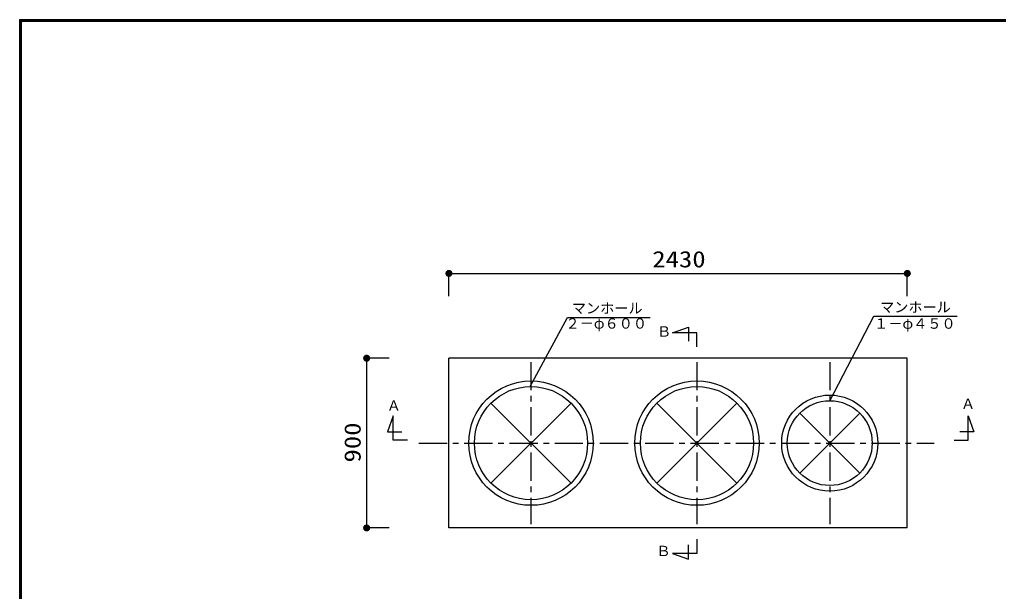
# Model space of a CAD drawing. Units: millimetres, scale not verified. Extents: x -8093 to 8093, y -5792 to 5792.
# Drawn here: x -8093 to -2904, y 2759 to 5792 of the extents above; entities that cross this region are included whole.
import ezdxf
from ezdxf.enums import TextEntityAlignment as Align

# ---------------------------------------------------------------- set-up
doc = ezdxf.new("R2010")
doc.units = ezdxf.units.MM
doc.header["$LTSCALE"] = 30
doc.linetypes.add('CHAIN1', pattern=[8, 5, -1, 1, -1])
for name, color, linetype, lineweight in [('0-0_Axis_waku', 7, 'Continuous', 25), ('0-1_00クル-フ-0躯体', 3, 'Continuous', 25), ('0-2_00クル-フ-1機器', 2, 'Continuous', 25), ('0-4_00クル-フ-6寸法', 132, 'Continuous', 25)]:
    doc.layers.add(name, color=color, linetype=linetype, lineweight=lineweight)
doc.styles.add('ＭＳ ゴシック', font='')
doc.styles.get('ＭＳ ゴシック').set_extended_font_data('MS Gothic')

msp = doc.modelspace()

# ---------------------------------------------------------------- linework, layer by layer
at = {"layer": '0-0_Axis_waku'}
for p, q in [((-8093.4, 5792.4), (8093.4, 5792.4)), ((-8093.4, 5792.4), (-8093.4, -5792.4)), ((-8092.8, 5791.8), (8092.8, 5791.8)), ((-8092.8, 5791.8), (-8092.8, -5791.8)), ((-8092.2, 5791.2), (8092.2, 5791.2)), ((-8092.2, 5791.2), (-8092.2, -5791.2)), ((-8091.6, 5790.6), (8091.6, 5790.6)), ((-8091.6, 5790.6), (-8091.6, -5790.6)), ((-8091, 5790), (8091, 5790)), ((-8091, 5790), (-8091, -5790)), ((-8090.4, 5789.4), (8090.4, 5789.4)), ((-8090.4, 5789.4), (-8090.4, -5789.4)), ((-8089.8, 5788.8), (8089.8, 5788.8)), ((-8089.8, 5788.8), (-8089.8, -5788.8)), ((-8089.2, 5788.2), (8089.2, 5788.2)), ((-8089.2, 5788.2), (-8089.2, -5788.2)), ((-8088.6, 5787.6), (8088.6, 5787.6)), ((-8088.6, 5787.6), (-8088.6, -5787.6)), ((-8088, 5787), (8088, 5787)), ((-8088, 5787), (-8088, -5787)), ((-8087.4, 5786.4), (8087.4, 5786.4)), ((-8087.4, 5786.4), (-8087.4, -5786.4)), ((-8086.8, 5785.8), (8086.8, 5785.8)), ((-8086.8, 5785.8), (-8086.8, -5785.8)), ((-8086.2, 5785.2), (8086.2, 5785.2)), ((-8086.2, 5785.2), (-8086.2, -5785.2)), ((-8085.6, 5784.6), (8085.6, 5784.6)), ((-8085.6, 5784.6), (-8085.6, -5784.6)), ((-8085, 5784), (8085, 5784)), ((-8085, 5784), (-8085, -5784))]:
    msp.add_line(p, q, dxfattribs=at)
at = {"layer": '0-1_00クル-フ-0躯体', "color": 4}
for p, q in [((-5387.09, 3846.08), (-5188, 4212.89)), ((-5188, 4212.89), (-4750.36, 4212.89)), ((-3798.14, 3771.08), (-3563.85, 4218.54)), ((-3563.85, 4218.54), (-3123.05, 4218.54))]:
    msp.add_line(p, q, dxfattribs=at)
at = {"layer": '0-1_00クル-フ-0躯体'}
for points in [[(-4502.17, 4056.08), (-4502.17, 4131.08), (-4632.17, 4131.08), (-4547.17, 4161.08), (-4547.17, 4086.08)], [(-6037.09, 3561.08), (-6112.09, 3561.08), (-6112.09, 3691.08), (-6142.09, 3606.08), (-6067.09, 3606.08)], [(-3139.12, 3561.08), (-3064.12, 3561.08), (-3064.12, 3691.08), (-3034.12, 3606.08), (-3109.12, 3606.08)], [(-4502.17, 3036.08), (-4502.17, 2961.08), (-4632.17, 2961.08), (-4547.17, 2931.08), (-4547.17, 3006.08)]]:
    msp.add_lwpolyline(points, dxfattribs=at)
at = {"layer": '0-2_00クル-フ-1機器'}
for p, q in [((-5817.09, 3096.08), (-5817.09, 3996.08)), ((-3387, 3996.08), (-5817.09, 3996.08)), ((-3387, 3096.08), (-3387, 3996.08)), ((-5594.22, 3758.21), (-5169.96, 3333.94)), ((-5594.22, 3333.94), (-5169.96, 3758.21)), ((-4714.22, 3758.21), (-4289.96, 3333.94)), ((-4714.22, 3333.94), (-4289.96, 3758.21)), ((-3957.24, 3705.18), (-3639.04, 3386.98)), ((-3957.24, 3386.98), (-3639.04, 3705.18)), ((-3387, 3096.08), (-5817.09, 3096.08))]:
    msp.add_line(p, q, dxfattribs=at)
at = {"layer": '0-2_00クル-フ-1機器', "linetype": 'CHAIN1'}
for p, q in [((-5382.09, 3976.08), (-5382.09, 3116.07)), ((-4502.09, 3976.08), (-4502.09, 3116.07)), ((-3798.14, 3976.08), (-3798.14, 3116.07)), ((-5976.5, 3546.08), (-3244.95, 3546.08))]:
    msp.add_line(p, q, dxfattribs=at)
at = {"layer": '0-2_00クル-フ-1機器'}
for centre, radius in [((-5382.09, 3546.07), 330), ((-5382.09, 3546.07), 300), ((-4502.09, 3546.07), 330), ((-4502.09, 3546.07), 300), ((-3798.14, 3546.08), 255), ((-3798.14, 3546.08), 225)]:
    msp.add_circle(centre, radius, dxfattribs=at)
at = {"layer": '0-4_00クル-フ-6寸法', "color": 4}
for p, q in [((-5817.09, 4326.24), (-5817.09, 4446.24)), ((-5817.09, 4446.24), (-3387, 4446.24)), ((-3387, 4326.24), (-3387, 4446.24)), ((-6133.3, 3996.08), (-6253.3, 3996.08)), ((-6253.3, 3996.08), (-6253.3, 3096.08)), ((-6133.3, 3096.08), (-6253.3, 3096.08))]:
    msp.add_line(p, q, dxfattribs=at)
at = {"layer": '0-4_00クル-フ-6寸法'}
for points in [[(-5817.09, 4446.24), (-5827.14, 4462.07), (-5825.07, 4463.21)], [(-5817.09, 4446.24), (-5825.07, 4463.21), (-5822.88, 4464.07)], [(-5817.09, 4446.24), (-5822.88, 4464.07), (-5820.6, 4464.66)], [(-5817.09, 4446.24), (-5820.6, 4464.66), (-5818.27, 4464.95)], [(-5817.09, 4446.24), (-5818.27, 4464.95), (-5815.91, 4464.95)], [(-5817.09, 4446.24), (-5815.91, 4464.95), (-5813.58, 4464.66)], [(-5817.09, 4446.24), (-5813.58, 4464.66), (-5811.3, 4464.07)], [(-5817.09, 4446.24), (-5811.3, 4464.07), (-5809.11, 4463.21)], [(-5817.09, 4446.24), (-5809.11, 4463.21), (-5807.04, 4462.07)], [(-3387, 4446.24), (-3397.05, 4462.07), (-3394.99, 4463.21)], [(-3387, 4446.24), (-3394.99, 4463.21), (-3392.8, 4464.07)], [(-3387, 4446.24), (-3392.8, 4464.07), (-3390.52, 4464.66)], [(-3387, 4446.24), (-3390.52, 4464.66), (-3388.18, 4464.95)], [(-3387, 4446.24), (-3388.18, 4464.95), (-3385.83, 4464.95)], [(-3387, 4446.24), (-3385.83, 4464.95), (-3383.49, 4464.66)], [(-3387, 4446.24), (-3383.49, 4464.66), (-3381.21, 4464.07)], [(-3387, 4446.24), (-3381.21, 4464.07), (-3379.02, 4463.21)], [(-3387, 4446.24), (-3379.02, 4463.21), (-3376.96, 4462.07)], [(-5817.09, 4446.24), (-5835.84, 4446.24), (-5835.69, 4448.59)], [(-5817.09, 4446.24), (-5835.69, 4443.89), (-5835.84, 4446.24)], [(-5817.09, 4446.24), (-5835.69, 4448.59), (-5835.25, 4450.9)], [(-5817.09, 4446.24), (-5835.25, 4441.58), (-5835.69, 4443.89)], [(-5817.09, 4446.24), (-5835.25, 4450.9), (-5834.52, 4453.14)], [(-5817.09, 4446.24), (-5834.52, 4439.34), (-5835.25, 4441.58)], [(-5817.09, 4446.24), (-5834.52, 4453.14), (-5833.52, 4455.27)], [(-5817.09, 4446.24), (-5833.52, 4437.21), (-5834.52, 4439.34)], [(-5817.09, 4446.24), (-5833.52, 4455.27), (-5832.26, 4457.26)], [(-5817.09, 4446.24), (-5832.26, 4435.22), (-5833.52, 4437.21)], [(-5817.09, 4446.24), (-5832.26, 4457.26), (-5830.76, 4459.08)], [(-5817.09, 4446.24), (-5830.76, 4433.41), (-5832.26, 4435.22)], [(-5817.09, 4446.24), (-5830.76, 4459.08), (-5829.04, 4460.69)], [(-5817.09, 4446.24), (-5829.04, 4431.79), (-5830.76, 4433.41)], [(-5817.09, 4446.24), (-5829.04, 4460.69), (-5827.14, 4462.07)], [(-5817.09, 4446.24), (-5827.14, 4430.41), (-5829.04, 4431.79)], [(-5817.09, 4446.24), (-5825.07, 4429.28), (-5827.14, 4430.41)], [(-5817.09, 4446.24), (-5822.88, 4428.41), (-5825.07, 4429.28)], [(-5817.09, 4446.24), (-5820.6, 4427.82), (-5822.88, 4428.41)], [(-5817.09, 4446.24), (-5818.27, 4427.53), (-5820.6, 4427.82)], [(-5817.09, 4446.24), (-5815.91, 4427.53), (-5818.27, 4427.53)], [(-5817.09, 4446.24), (-5807.04, 4462.07), (-5805.14, 4460.69)], [(-5817.09, 4446.24), (-5805.14, 4460.69), (-5803.42, 4459.08)], [(-5817.09, 4446.24), (-5803.42, 4459.08), (-5801.92, 4457.26)], [(-5817.09, 4446.24), (-5801.92, 4457.26), (-5800.66, 4455.27)], [(-5817.09, 4446.24), (-5800.66, 4455.27), (-5799.66, 4453.14)], [(-5817.09, 4446.24), (-5799.66, 4453.14), (-5798.93, 4450.9)], [(-5817.09, 4446.24), (-5798.93, 4450.9), (-5798.49, 4448.59)], [(-5817.09, 4446.24), (-5798.49, 4448.59), (-5798.34, 4446.24)], [(-5817.09, 4446.24), (-5813.58, 4427.82), (-5815.91, 4427.53)], [(-5817.09, 4446.24), (-5811.3, 4428.41), (-5813.58, 4427.82)], [(-5817.09, 4446.24), (-5809.11, 4429.28), (-5811.3, 4428.41)], [(-5817.09, 4446.24), (-5807.04, 4430.41), (-5809.11, 4429.28)], [(-5817.09, 4446.24), (-5805.14, 4431.79), (-5807.04, 4430.41)], [(-5817.09, 4446.24), (-5803.42, 4433.41), (-5805.14, 4431.79)], [(-5817.09, 4446.24), (-5801.92, 4435.22), (-5803.42, 4433.41)], [(-5817.09, 4446.24), (-5800.66, 4437.21), (-5801.92, 4435.22)], [(-5817.09, 4446.24), (-5799.66, 4439.34), (-5800.66, 4437.21)], [(-5817.09, 4446.24), (-5798.93, 4441.58), (-5799.66, 4439.34)], [(-5817.09, 4446.24), (-5798.49, 4443.89), (-5798.93, 4441.58)], [(-5817.09, 4446.24), (-5798.34, 4446.24), (-5798.49, 4443.89)], [(-3387, 4446.24), (-3405.75, 4446.24), (-3405.61, 4448.59)], [(-3387, 4446.24), (-3405.61, 4443.89), (-3405.75, 4446.24)], [(-3387, 4446.24), (-3405.61, 4448.59), (-3405.17, 4450.9)], [(-3387, 4446.24), (-3405.17, 4441.58), (-3405.61, 4443.89)], [(-3387, 4446.24), (-3405.17, 4450.9), (-3404.44, 4453.14)], [(-3387, 4446.24), (-3404.44, 4439.34), (-3405.17, 4441.58)], [(-3387, 4446.24), (-3404.44, 4453.14), (-3403.44, 4455.27)], [(-3387, 4446.24), (-3403.44, 4437.21), (-3404.44, 4439.34)], [(-3387, 4446.24), (-3403.44, 4455.27), (-3402.17, 4457.26)], [(-3387, 4446.24), (-3402.17, 4435.22), (-3403.44, 4437.21)], [(-3387, 4446.24), (-3402.17, 4457.26), (-3400.67, 4459.08)], [(-3387, 4446.24), (-3400.67, 4433.41), (-3402.17, 4435.22)], [(-3387, 4446.24), (-3400.67, 4459.08), (-3398.96, 4460.69)], [(-3387, 4446.24), (-3398.96, 4431.79), (-3400.67, 4433.41)], [(-3387, 4446.24), (-3398.96, 4460.69), (-3397.05, 4462.07)], [(-3387, 4446.24), (-3397.05, 4430.41), (-3398.96, 4431.79)], [(-3387, 4446.24), (-3394.99, 4429.28), (-3397.05, 4430.41)], [(-3387, 4446.24), (-3392.8, 4428.41), (-3394.99, 4429.28)], [(-3387, 4446.24), (-3390.52, 4427.82), (-3392.8, 4428.41)], [(-3387, 4446.24), (-3388.18, 4427.53), (-3390.52, 4427.82)], [(-3387, 4446.24), (-3385.83, 4427.53), (-3388.18, 4427.53)], [(-3387, 4446.24), (-3376.96, 4462.07), (-3375.05, 4460.69)], [(-3387, 4446.24), (-3375.05, 4460.69), (-3373.34, 4459.08)], [(-3387, 4446.24), (-3373.34, 4459.08), (-3371.84, 4457.26)], [(-3387, 4446.24), (-3371.84, 4457.26), (-3370.57, 4455.27)], [(-3387, 4446.24), (-3370.57, 4455.27), (-3369.57, 4453.14)], [(-3387, 4446.24), (-3369.57, 4453.14), (-3368.84, 4450.9)], [(-3387, 4446.24), (-3368.84, 4450.9), (-3368.4, 4448.59)], [(-3387, 4446.24), (-3368.4, 4448.59), (-3368.25, 4446.24)], [(-3387, 4446.24), (-3383.49, 4427.82), (-3385.83, 4427.53)], [(-3387, 4446.24), (-3381.21, 4428.41), (-3383.49, 4427.82)], [(-3387, 4446.24), (-3379.02, 4429.28), (-3381.21, 4428.41)], [(-3387, 4446.24), (-3376.96, 4430.41), (-3379.02, 4429.28)], [(-3387, 4446.24), (-3375.05, 4431.79), (-3376.96, 4430.41)], [(-3387, 4446.24), (-3373.34, 4433.41), (-3375.05, 4431.79)], [(-3387, 4446.24), (-3371.84, 4435.22), (-3373.34, 4433.41)], [(-3387, 4446.24), (-3370.57, 4437.21), (-3371.84, 4435.22)], [(-3387, 4446.24), (-3369.57, 4439.34), (-3370.57, 4437.21)], [(-3387, 4446.24), (-3368.84, 4441.58), (-3369.57, 4439.34)], [(-3387, 4446.24), (-3368.4, 4443.89), (-3368.84, 4441.58)], [(-3387, 4446.24), (-3368.25, 4446.24), (-3368.4, 4443.89)], [(-6253.3, 3996.08), (-6272.01, 3997.25), (-6271.72, 3999.59)], [(-6253.3, 3996.08), (-6272.01, 3994.9), (-6272.01, 3997.25)], [(-6253.3, 3996.08), (-6271.72, 3992.56), (-6272.01, 3994.9)], [(-6253.3, 3996.08), (-6271.72, 3999.59), (-6271.13, 4001.87)], [(-6253.3, 3996.08), (-6271.13, 3990.28), (-6271.72, 3992.56)], [(-6253.3, 3996.08), (-6271.13, 4001.87), (-6270.26, 4004.06)], [(-6253.3, 3996.08), (-6270.26, 3988.09), (-6271.13, 3990.28)], [(-6253.3, 3996.08), (-6270.26, 4004.06), (-6269.13, 4006.12)], [(-6253.3, 3996.08), (-6269.13, 3986.03), (-6270.26, 3988.09)], [(-6253.3, 3996.08), (-6269.13, 4006.12), (-6267.75, 4008.03)], [(-6253.3, 3996.08), (-6267.75, 3984.12), (-6269.13, 3986.03)], [(-6253.3, 3996.08), (-6267.75, 4008.03), (-6266.13, 4009.74)], [(-6253.3, 3996.08), (-6266.13, 3982.41), (-6267.75, 3984.12)], [(-6253.3, 3996.08), (-6266.13, 4009.74), (-6264.32, 4011.24)], [(-6253.3, 3996.08), (-6264.32, 3980.91), (-6266.13, 3982.41)], [(-6253.3, 3996.08), (-6264.32, 4011.24), (-6262.33, 4012.51)], [(-6253.3, 3996.08), (-6262.33, 3979.64), (-6264.32, 3980.91)], [(-6253.3, 3996.08), (-6262.33, 4012.51), (-6260.2, 4013.51)], [(-6253.3, 3996.08), (-6260.2, 3978.64), (-6262.33, 3979.64)], [(-6253.3, 3996.08), (-6260.2, 4013.51), (-6257.96, 4014.24)], [(-6253.3, 3996.08), (-6257.96, 3977.91), (-6260.2, 3978.64)], [(-6253.3, 3996.08), (-6257.96, 4014.24), (-6255.65, 4014.68)], [(-6253.3, 3996.08), (-6255.65, 3977.47), (-6257.96, 3977.91)], [(-6253.3, 3996.08), (-6255.65, 4014.68), (-6253.3, 4014.83)], [(-6253.3, 3996.08), (-6253.3, 3977.33), (-6255.65, 3977.47)], [(-6253.3, 3996.08), (-6253.3, 4014.83), (-6250.95, 4014.68)], [(-6253.3, 3996.08), (-6250.95, 4014.68), (-6248.64, 4014.24)], [(-6253.3, 3996.08), (-6248.64, 4014.24), (-6246.4, 4013.51)], [(-6253.3, 3996.08), (-6246.4, 4013.51), (-6244.27, 4012.51)], [(-6253.3, 3996.08), (-6244.27, 4012.51), (-6242.28, 4011.24)], [(-6253.3, 3996.08), (-6242.28, 4011.24), (-6240.46, 4009.74)], [(-6253.3, 3996.08), (-6240.46, 4009.74), (-6238.85, 4008.03)], [(-6253.3, 3996.08), (-6238.85, 4008.03), (-6237.47, 4006.12)], [(-6253.3, 3996.08), (-6237.47, 4006.12), (-6236.33, 4004.06)], [(-6253.3, 3996.08), (-6236.33, 4004.06), (-6235.47, 4001.87)], [(-6253.3, 3996.08), (-6235.47, 4001.87), (-6234.88, 3999.59)], [(-6253.3, 3996.08), (-6234.88, 3999.59), (-6234.59, 3997.25)], [(-6253.3, 3996.08), (-6234.59, 3997.25), (-6234.59, 3994.9)], [(-6253.3, 3996.08), (-6250.95, 3977.47), (-6253.3, 3977.33)], [(-6253.3, 3996.08), (-6248.64, 3977.91), (-6250.95, 3977.47)], [(-6253.3, 3996.08), (-6246.4, 3978.64), (-6248.64, 3977.91)], [(-6253.3, 3996.08), (-6244.27, 3979.64), (-6246.4, 3978.64)], [(-6253.3, 3996.08), (-6242.28, 3980.91), (-6244.27, 3979.64)], [(-6253.3, 3996.08), (-6240.46, 3982.41), (-6242.28, 3980.91)], [(-6253.3, 3996.08), (-6238.85, 3984.12), (-6240.46, 3982.41)], [(-6253.3, 3996.08), (-6237.47, 3986.03), (-6238.85, 3984.12)], [(-6253.3, 3996.08), (-6236.33, 3988.09), (-6237.47, 3986.03)], [(-6253.3, 3996.08), (-6235.47, 3990.28), (-6236.33, 3988.09)], [(-6253.3, 3996.08), (-6234.88, 3992.56), (-6235.47, 3990.28)], [(-6253.3, 3996.08), (-6234.59, 3994.9), (-6234.88, 3992.56)], [(-6253.3, 3096.08), (-6260.2, 3113.51), (-6257.96, 3114.24)], [(-6253.3, 3096.08), (-6257.96, 3114.24), (-6255.65, 3114.68)], [(-6253.3, 3096.08), (-6255.65, 3114.68), (-6253.3, 3114.83)], [(-6253.3, 3096.08), (-6253.3, 3114.83), (-6250.95, 3114.68)], [(-6253.3, 3096.08), (-6250.95, 3114.68), (-6248.64, 3114.24)], [(-6253.3, 3096.08), (-6248.64, 3114.24), (-6246.4, 3113.51)], [(-6253.3, 3096.08), (-6272.01, 3097.25), (-6271.72, 3099.59)], [(-6253.3, 3096.08), (-6272.01, 3094.9), (-6272.01, 3097.25)], [(-6253.3, 3096.08), (-6271.72, 3092.56), (-6272.01, 3094.9)], [(-6253.3, 3096.08), (-6271.72, 3099.59), (-6271.13, 3101.87)], [(-6253.3, 3096.08), (-6271.13, 3090.28), (-6271.72, 3092.56)], [(-6253.3, 3096.08), (-6271.13, 3101.87), (-6270.26, 3104.06)], [(-6253.3, 3096.08), (-6270.26, 3088.09), (-6271.13, 3090.28)], [(-6253.3, 3096.08), (-6270.26, 3104.06), (-6269.13, 3106.12)], [(-6253.3, 3096.08), (-6269.13, 3086.03), (-6270.26, 3088.09)], [(-6253.3, 3096.08), (-6269.13, 3106.12), (-6267.75, 3108.03)], [(-6253.3, 3096.08), (-6267.75, 3084.12), (-6269.13, 3086.03)], [(-6253.3, 3096.08), (-6267.75, 3108.03), (-6266.13, 3109.74)], [(-6253.3, 3096.08), (-6266.13, 3082.41), (-6267.75, 3084.12)], [(-6253.3, 3096.08), (-6266.13, 3109.74), (-6264.32, 3111.24)], [(-6253.3, 3096.08), (-6264.32, 3080.91), (-6266.13, 3082.41)], [(-6253.3, 3096.08), (-6264.32, 3111.24), (-6262.33, 3112.51)], [(-6253.3, 3096.08), (-6262.33, 3079.64), (-6264.32, 3080.91)], [(-6253.3, 3096.08), (-6262.33, 3112.51), (-6260.2, 3113.51)], [(-6253.3, 3096.08), (-6260.2, 3078.64), (-6262.33, 3079.64)], [(-6253.3, 3096.08), (-6257.96, 3077.91), (-6260.2, 3078.64)], [(-6253.3, 3096.08), (-6255.65, 3077.47), (-6257.96, 3077.91)], [(-6253.3, 3096.08), (-6253.3, 3077.33), (-6255.65, 3077.47)], [(-6253.3, 3096.08), (-6246.4, 3113.51), (-6244.27, 3112.51)], [(-6253.3, 3096.08), (-6244.27, 3112.51), (-6242.28, 3111.24)], [(-6253.3, 3096.08), (-6242.28, 3111.24), (-6240.46, 3109.74)], [(-6253.3, 3096.08), (-6240.46, 3109.74), (-6238.85, 3108.03)], [(-6253.3, 3096.08), (-6238.85, 3108.03), (-6237.47, 3106.12)], [(-6253.3, 3096.08), (-6237.47, 3106.12), (-6236.33, 3104.06)], [(-6253.3, 3096.08), (-6236.33, 3104.06), (-6235.47, 3101.87)], [(-6253.3, 3096.08), (-6235.47, 3101.87), (-6234.88, 3099.59)], [(-6253.3, 3096.08), (-6234.88, 3099.59), (-6234.59, 3097.25)], [(-6253.3, 3096.08), (-6234.59, 3097.25), (-6234.59, 3094.9)], [(-6253.3, 3096.08), (-6250.95, 3077.47), (-6253.3, 3077.33)], [(-6253.3, 3096.08), (-6248.64, 3077.91), (-6250.95, 3077.47)], [(-6253.3, 3096.08), (-6246.4, 3078.64), (-6248.64, 3077.91)], [(-6253.3, 3096.08), (-6244.27, 3079.64), (-6246.4, 3078.64)], [(-6253.3, 3096.08), (-6242.28, 3080.91), (-6244.27, 3079.64)], [(-6253.3, 3096.08), (-6240.46, 3082.41), (-6242.28, 3080.91)], [(-6253.3, 3096.08), (-6238.85, 3084.12), (-6240.46, 3082.41)], [(-6253.3, 3096.08), (-6237.47, 3086.03), (-6238.85, 3084.12)], [(-6253.3, 3096.08), (-6236.33, 3088.09), (-6237.47, 3086.03)], [(-6253.3, 3096.08), (-6235.47, 3090.28), (-6236.33, 3088.09)], [(-6253.3, 3096.08), (-6234.88, 3092.56), (-6235.47, 3090.28)], [(-6253.3, 3096.08), (-6234.59, 3094.9), (-6234.88, 3092.56)]]:
    msp.add_solid(points, dxfattribs=at)

# ---------------------------------------------------------------- texts
at = {"layer": '0-1_00クル-フ-0躯体', "color": 4, "style": 'ＭＳ ゴシック'}
for s, p in [('マンホール', (-5165.38, 4217.53)), ('マンホール', (-3531.54, 4223.06)), ('２－φ６００', (-5198.93, 4136.79)), ('１－φ４５０', (-3562.75, 4136.17)), ('Ｂ', (-4713.63, 4094.16)), ('Ａ', (-6146.78, 3700.9)), ('Ａ', (-3102.42, 3710.86)), ('Ｂ', (-4717.05, 2929.95))]:
    msp.add_text(s, height=54.99, dxfattribs=at).set_placement(p, align=Align.BOTTOM_LEFT)
at = {"layer": '0-4_00クル-フ-6寸法', "color": 3, "style": 'ＭＳ ゴシック', "width": 1.2}
msp.add_text('2430', height=86.66, dxfattribs=at).set_placement((-4739.19, 4452.09), align=Align.BOTTOM_LEFT)
msp.add_text('900', height=86.66, rotation=90, dxfattribs=at).set_placement((-6259.14, 3443.22), align=Align.BOTTOM_LEFT)

doc.saveas('drawing.dxf')
